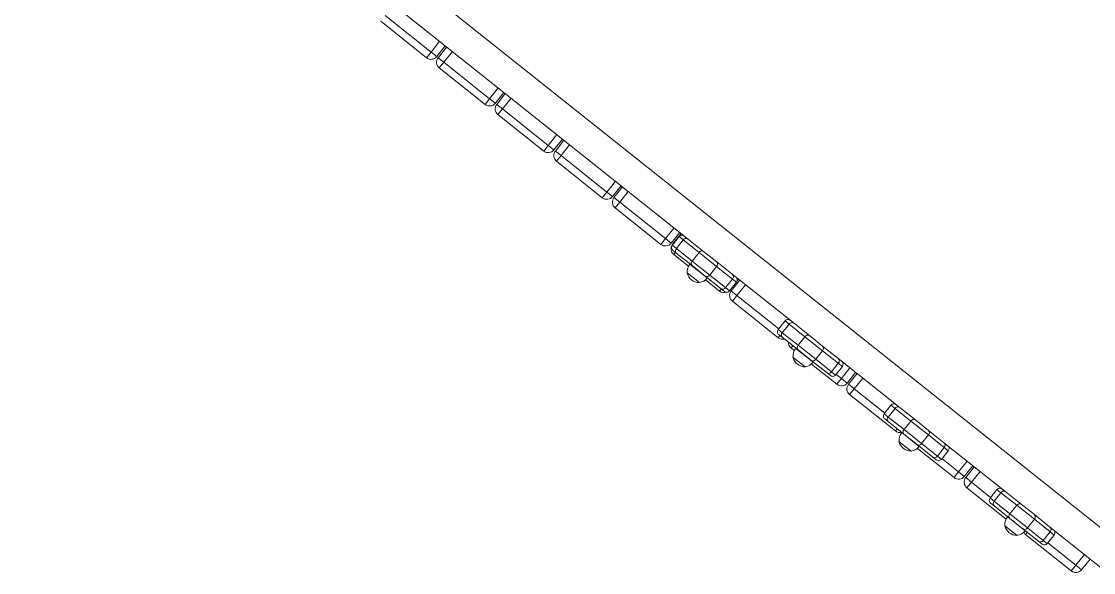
# Model space of a CAD drawing. Header units: millimetres. Extents: x -229914 to 856942, y -268655 to 87212.
# Drawn here: x -141616 to -140151, y 20666 to 21420 of the extents above; entities that cross this region are included whole.
import ezdxf

# ---------------------------------------------------------------- set-up
doc = ezdxf.new("R2010")
doc.units = ezdxf.units.MM

# ---------------------------------------------------------------- blocks, each defined once
blk = doc.blocks.new('Т912NEW')
at = {"color": 7, "linetype": 'Continuous', "lineweight": 15}
for p, q in [((-193.8, -1933.7), (-2085.8, -1933.7)), ((-2085.8, -1976), (-920.6, -1976)), ((-1345.3, -1976), (-1345.3, -1994.8)), ((-1342.9, -1994.8), (-1342.9, -1976)), ((-1242.9, -1976), (-1242.9, -1994.8)), ((-1240.5, -1994.8), (-1240.5, -1976)), ((-1140.5, -1976), (-1140.5, -1994.8)), ((-1138.1, -1994.8), (-1138.1, -1976)), ((-1038.1, -1976), (-1038.1, -1994.8)), ((-1035.7, -1994.8), (-1035.7, -1976)), ((-935.7, -1976), (-935.7, -1994.8)), ((-933.3, -1994.8), (-933.3, -1976)), ((-920.6, -1976), (-894.2, -1976)), ((-894.2, -1976), (-871.3, -1976)), ((-871.3, -1976), (-844.9, -1976)), ((-844.9, -1976), (-735.6, -1976)), ((-833.3, -1976), (-833.3, -1978.8)), ((-830.9, -1994.8), (-830.9, -1976)), ((-735.6, -1976), (-709.2, -1976)), ((-709.2, -1976), (-686.3, -1976)), ((-686.3, -1976), (-659.9, -1976)), ((-659.9, -1976), (-550.6, -1976)), ((-628.5, -1976), (-628.5, -1994.8)), ((-626.1, -1994.8), (-626.1, -1976)), ((-550.6, -1976), (-524.2, -1976)), ((-524.2, -1976), (-501.3, -1976)), ((-501.3, -1976), (-474.9, -1976)), ((-474.9, -1976), (-365.6, -1976)), ((-423.7, -1976), (-423.7, -1994.8)), ((-421.3, -1994.8), (-421.3, -1976)), ((-365.6, -1976), (-339.2, -1976)), ((-339.2, -1976), (-316.3, -1976)), ((-316.3, -1976), (-289.9, -1976)), ((-289.9, -1976), (-193.8, -1976)), ((-218.9, -1976), (-218.9, -1994.8)), ((-925.7, -1981), (-932.8, -1981)), ((-932.8, -1981), (-932.8, -1996)), ((-898.1, -1981), (-925.7, -1981)), ((-925.7, -1981), (-925.7, -1996)), ((-898.1, -1981), (-898.1, -1996)), ((-867.4, -1981), (-898.1, -1981)), ((-867.4, -1981), (-867.4, -1996)), ((-839.8, -1981), (-867.4, -1981)), ((-839.8, -1981), (-839.8, -1996)), ((-832.8, -1981), (-839.8, -1981)), ((-832.8, -1981), (-832.8, -1996)), ((-740.7, -1981), (-747.8, -1981)), ((-747.8, -1981), (-747.8, -1996)), ((-713.1, -1981), (-740.7, -1981)), ((-740.7, -1981), (-740.7, -1996)), ((-682.4, -1981), (-713.1, -1981)), ((-713.1, -1981), (-713.1, -1996)), ((-682.4, -1981), (-682.4, -1996)), ((-654.8, -1981), (-682.4, -1981)), ((-654.8, -1981), (-654.8, -1996)), ((-647.8, -1981), (-654.8, -1981)), ((-647.8, -1981), (-647.8, -1996)), ((-562.8, -1981), (-562.8, -1996)), ((-555.7, -1981), (-562.8, -1981)), ((-528.1, -1981), (-555.7, -1981)), ((-555.7, -1981), (-555.7, -1996)), ((-528.1, -1981), (-528.1, -1996)), ((-497.4, -1981), (-528.1, -1981)), ((-497.4, -1981), (-497.4, -1996)), ((-469.8, -1981), (-497.4, -1981)), ((-469.8, -1981), (-469.8, -1996)), ((-462.8, -1981), (-469.8, -1981)), ((-462.8, -1981), (-462.8, -1996)), ((-377.8, -1981), (-377.8, -1996)), ((-370.7, -1981), (-377.8, -1981)), ((-343.1, -1981), (-370.7, -1981)), ((-370.7, -1981), (-370.7, -1996)), ((-343.1, -1981), (-343.1, -1996)), ((-312.4, -1981), (-343.1, -1981)), ((-312.4, -1981), (-312.4, -1996)), ((-284.8, -1981), (-312.4, -1981)), ((-284.8, -1981), (-284.8, -1996)), ((-277.8, -1981), (-284.8, -1981)), ((-277.8, -1981), (-277.8, -1996)), ((-1435.3, -1994.8), (-1355.3, -1994.8)), ((-1355.3, -2004.8), (-1435.3, -2004.8)), ((-1355.3, -1994.8), (-1345.3, -1994.8)), ((-1355.3, -1994.8), (-1355.3, -2004.8)), ((-1342.9, -1994.8), (-1332.9, -1994.8)), ((-1332.9, -1994.8), (-1252.9, -1994.8)), ((-1332.9, -2004.8), (-1332.9, -1994.8)), ((-1252.9, -2004.8), (-1332.9, -2004.8)), ((-1252.9, -1994.8), (-1242.9, -1994.8)), ((-1252.9, -1994.8), (-1252.9, -2004.8)), ((-1240.5, -1994.8), (-1230.5, -1994.8)), ((-1230.5, -1994.8), (-1150.5, -1994.8)), ((-1230.5, -2004.8), (-1230.5, -1994.8)), ((-1150.5, -2004.8), (-1230.5, -2004.8)), ((-1150.5, -1994.8), (-1140.5, -1994.8)), ((-1150.5, -1994.8), (-1150.5, -2004.8)), ((-1138.1, -1994.8), (-1128.1, -1994.8)), ((-1128.1, -1994.8), (-1048.1, -1994.8)), ((-1128.1, -2004.8), (-1128.1, -1994.8)), ((-1048.1, -2004.8), (-1128.1, -2004.8)), ((-1048.1, -1994.8), (-1038.1, -1994.8)), ((-1048.1, -1994.8), (-1048.1, -2004.8)), ((-1035.7, -1994.8), (-1025.7, -1994.8)), ((-1025.7, -1994.8), (-945.7, -1994.8)), ((-1025.7, -2004.8), (-1025.7, -1994.8)), ((-945.7, -2004.8), (-1025.7, -2004.8)), ((-945.7, -1994.8), (-935.7, -1994.8)), ((-945.7, -1994.8), (-945.7, -2004.8)), ((-932.8, -1996), (-925.7, -1996)), ((-921.9, -2001), (-927.8, -2001)), ((-925.7, -1996), (-898.1, -1996)), ((-897.7, -2004.8), (-923.3, -2004.8)), ((-894.2, -2001), (-921.9, -2001)), ((-898.1, -1996), (-867.4, -1996)), ((-897.9, -2001), (-897.9, -2001.2)), ((-897.9, -2001.2), (-867.6, -2001.2)), ((-871.3, -2001), (-894.2, -2001)), ((-843.6, -2001), (-871.3, -2001)), ((-843.3, -2004.8), (-867.8, -2004.8)), ((-867.6, -2001.2), (-867.6, -2001)), ((-867.4, -1996), (-839.8, -1996)), ((-837.8, -2001), (-843.6, -2001)), ((-839.8, -1996), (-832.8, -1996)), ((-830.9, -1994.8), (-820.9, -1994.8)), ((-820.9, -2004.8), (-820.9, -1994.8)), ((-740.9, -2004.8), (-820.9, -2004.8)), ((-747.8, -1996), (-740.7, -1996)), ((-736.9, -2001), (-742.8, -2001)), ((-740.7, -1996), (-713.1, -1996)), ((-709.2, -2001), (-736.9, -2001)), ((-712.7, -2004.8), (-718.5, -2004.8)), ((-713.1, -1996), (-682.4, -1996)), ((-712.9, -2001), (-712.9, -2001.2)), ((-712.9, -2001.2), (-682.6, -2001.2)), ((-686.3, -2001), (-709.2, -2001)), ((-658.6, -2001), (-686.3, -2001)), ((-638.5, -2004.8), (-682.8, -2004.8)), ((-682.6, -2001.2), (-682.6, -2001)), ((-682.4, -1996), (-654.8, -1996)), ((-652.8, -2001), (-658.6, -2001)), ((-654.8, -1996), (-647.8, -1996)), ((-638.5, -1994.8), (-638.5, -2004.8)), ((-638.5, -1994.8), (-628.5, -1994.8)), ((-626.1, -1994.8), (-616.1, -1994.8)), ((-616.1, -2004.8), (-616.1, -1994.8)), ((-536.1, -2004.8), (-616.1, -2004.8)), ((-562.8, -1996), (-555.7, -1996)), ((-551.9, -2001), (-557.8, -2001)), ((-555.7, -1996), (-528.1, -1996)), ((-524.2, -2001), (-551.9, -2001)), ((-528.1, -1996), (-497.4, -1996)), ((-527.9, -2001), (-527.9, -2001.2)), ((-527.9, -2001.2), (-497.6, -2001.2)), ((-501.3, -2001), (-524.2, -2001)), ((-473.6, -2001), (-501.3, -2001)), ((-433.7, -2004.8), (-497.8, -2004.8)), ((-497.6, -2001.2), (-497.6, -2001)), ((-497.4, -1996), (-469.8, -1996)), ((-467.8, -2001), (-473.6, -2001)), ((-469.8, -1996), (-462.8, -1996)), ((-433.7, -1994.8), (-433.7, -2004.8)), ((-433.7, -1994.8), (-423.7, -1994.8)), ((-421.3, -1994.8), (-411.3, -1994.8)), ((-411.3, -2004.8), (-411.3, -1994.8)), ((-342.7, -2004.8), (-411.3, -2004.8)), ((-377.8, -1996), (-370.7, -1996)), ((-366.9, -2001), (-372.8, -2001)), ((-370.7, -1996), (-343.1, -1996)), ((-339.2, -2001), (-366.9, -2001)), ((-343.1, -1996), (-312.4, -1996)), ((-342.9, -2001), (-342.9, -2001.2)), ((-342.9, -2001.2), (-312.6, -2001.2)), ((-316.3, -2001), (-339.2, -2001)), ((-288.6, -2001), (-316.3, -2001)), ((-312.6, -2001.2), (-312.6, -2001)), ((-312.4, -1996), (-284.8, -1996)), ((-228.9, -2004.8), (-308.9, -2004.8)), ((-282.8, -2001), (-288.6, -2001)), ((-284.8, -1996), (-277.8, -1996)), ((-228.9, -1994.8), (-218.9, -1994.8)), ((-228.9, -1994.8), (-228.9, -2004.8)), ((-893.5, -2012.7), (-893.5, -2013)), ((-893.5, -2013), (-872, -2013)), ((-872, -2013), (-872, -2012.7)), ((-708.5, -2012.7), (-708.5, -2013)), ((-708.5, -2013), (-687, -2013)), ((-687, -2013), (-687, -2012.7)), ((-523.5, -2012.7), (-523.5, -2013)), ((-523.5, -2013), (-502, -2013)), ((-502, -2013), (-502, -2012.7)), ((-338.5, -2012.7), (-338.5, -2013)), ((-338.5, -2013), (-317, -2013)), ((-317, -2013), (-317, -2012.7))]:
    blk.add_line(p, q, dxfattribs=at)
at = {"color": 8, "linetype": 'Continuous', "lineweight": 15}
for p, q in [((-1355.3, -1994.8), (-1355.3, -1976)), ((-1332.9, -1976), (-1332.9, -1994.8)), ((-1252.9, -1994.8), (-1252.9, -1976)), ((-1230.5, -1976), (-1230.5, -1994.8)), ((-1150.5, -1994.8), (-1150.5, -1976)), ((-1128.1, -1976), (-1128.1, -1994.8)), ((-1048.1, -1994.8), (-1048.1, -1976)), ((-1025.7, -1976), (-1025.7, -1994.8)), ((-945.7, -1994.8), (-945.7, -1976)), ((-820.9, -1976), (-820.9, -1994.8)), ((-638.5, -1994.8), (-638.5, -1976)), ((-616.1, -1976), (-616.1, -1994.8)), ((-433.7, -1994.8), (-433.7, -1976)), ((-411.3, -1976), (-411.3, -1994.8)), ((-228.9, -1994.8), (-228.9, -1976)), ((-933.3, -1994.8), (-932.8, -1994.8)), ((-923.3, -2004.8), (-923.3, -2001)), ((-843.3, -2001), (-843.3, -2004.8)), ((-820.9, -1994.8), (-747.8, -1994.8)), ((-740.9, -2001), (-740.9, -2004.8)), ((-718.5, -2004.8), (-718.5, -2001)), ((-647.8, -1994.8), (-638.5, -1994.8)), ((-616.1, -1994.8), (-562.8, -1994.8)), ((-536.1, -2001), (-536.1, -2004.8)), ((-462.8, -1994.8), (-433.7, -1994.8)), ((-411.3, -1994.8), (-377.8, -1994.8)), ((-308.9, -2004.8), (-308.9, -2001)), ((-277.8, -1994.8), (-228.9, -1994.8))]:
    blk.add_line(p, q, dxfattribs=at)
at = {"color": 7, "linetype": 'Continuous', "lineweight": 15}
for centre, radius, start, end in [((-927.8, -1981), 5, 90, 180), ((-921.2, -1980.5), 4.53, 98.5542, 186.5353), ((-893.6, -1980.5), 4.53, 98.5542, 186.5353), ((-871.9, -1980.5), 4.53, 353.4647, 81.4458), ((-844.3, -1980.5), 4.53, 353.4647, 81.4458), ((-837.8, -1981), 5, 360, 90), ((-742.8, -1981), 5, 90, 180), ((-736.2, -1980.5), 4.53, 98.5542, 186.5353), ((-708.6, -1980.5), 4.53, 98.5542, 186.5353), ((-686.9, -1980.5), 4.53, 353.4647, 81.4458), ((-659.3, -1980.5), 4.53, 353.4579, 81.4527), ((-652.8, -1981), 5, 360, 90), ((-557.8, -1981), 5, 90, 180), ((-551.2, -1980.5), 4.53, 98.5542, 186.5353), ((-523.6, -1980.5), 4.53, 98.5486, 186.5478), ((-501.9, -1980.5), 4.53, 353.4579, 81.4527), ((-474.3, -1980.5), 4.53, 353.456, 81.4477), ((-467.8, -1981), 5, 360, 90), ((-372.8, -1981), 5, 90, 180), ((-366.2, -1980.5), 4.53, 98.5542, 186.5353), ((-338.6, -1980.5), 4.53, 98.5486, 186.5478), ((-316.9, -1980.5), 4.53, 353.4586, 81.445), ((-289.3, -1980.5), 4.53, 353.4522, 81.4514), ((-282.8, -1981), 5, 360, 90), ((-1355.3, -1994.8), 10, 270, 0), ((-1332.9, -1994.8), 10, 180, 270), ((-1252.9, -1994.8), 10, 270, 0), ((-1230.5, -1994.8), 10, 180, 270), ((-1150.5, -1994.8), 10, 270, 0), ((-1128.1, -1994.8), 10, 180, 270), ((-1048.1, -1994.8), 10, 270, 0), ((-1025.7, -1994.8), 10, 180, 270), ((-945.7, -1994.8), 10, 270, 0), ((-923.3, -1994.8), 10, 180, 270), ((-927.8, -1996), 5, 180, 270), ((-921.2, -1996.5), 4.53, 173.4644, 261.4462), ((-893.6, -1996.5), 4.53, 173.4644, 261.4462), ((-882.7, -2002), 15.2, 176.9847, 225.0442), ((-882.8, -2002), 15.2, 314.9558, 3.0153), ((-871.9, -1996.5), 4.53, 278.5538, 6.5356), ((-844.3, -1996.5), 4.53, 278.5538, 6.5356), ((-843.3, -1994.8), 10, 270, 329.6917), ((-837.8, -1996), 5, 270, 360), ((-820.9, -1994.8), 10, 180, 270), ((-742.8, -1996), 5, 180, 270), ((-740.9, -1994.8), 10, 270, 322.0481), ((-736.2, -1996.5), 4.53, 173.4644, 261.4462), ((-718.5, -1994.8), 10, 217.9519, 270), ((-708.6, -1996.5), 4.53, 173.4644, 261.4462), ((-697.7, -2002), 15.2, 176.9847, 225.0442), ((-697.8, -2002), 15.2, 314.9558, 3.0153), ((-686.9, -1996.5), 4.53, 278.5538, 6.5356), ((-659.3, -1996.5), 4.53, 278.547, 6.5425), ((-652.8, -1996), 5, 270, 360), ((-638.5, -1994.8), 10, 270, 0), ((-616.1, -1994.8), 10, 180, 270), ((-557.8, -1996), 5, 180, 270), ((-551.2, -1996.5), 4.53, 173.4644, 261.4462), ((-536.1, -1994.8), 10, 270, 322.0481), ((-523.6, -1996.5), 4.53, 173.4519, 261.4518), ((-512.7, -2002), 15.2, 176.9847, 225.0442), ((-512.8, -2002), 15.2, 314.9558, 3.0153), ((-501.9, -1996.5), 4.53, 278.547, 6.5425), ((-474.3, -1996.5), 4.53, 278.552, 6.5444), ((-467.8, -1996), 5, 270, 360), ((-433.7, -1994.8), 10, 270, 0), ((-411.3, -1994.8), 10, 180, 270), ((-372.8, -1996), 5, 180, 270), ((-366.2, -1996.5), 4.53, 173.4644, 261.4462), ((-338.6, -1996.5), 4.53, 173.4519, 261.4518), ((-327.7, -2002), 15.2, 176.9847, 225.0442), ((-327.8, -2002), 15.2, 314.9558, 3.0153), ((-316.9, -1996.5), 4.53, 278.5546, 6.5417), ((-308.9, -1994.8), 10, 247.4352, 270), ((-289.3, -1996.5), 4.53, 278.5482, 6.5481), ((-282.8, -1996), 5, 270, 360), ((-228.9, -1994.8), 10, 270, 0), ((-882.8, -1999.2), 17.5, 232.1, 270), ((-882.8, -1999.2), 17.5, 270, 307.9), ((-697.8, -1999.2), 17.5, 232.1, 270), ((-697.8, -1999.2), 17.5, 270, 307.9), ((-512.8, -1999.2), 17.5, 232.1, 270), ((-512.8, -1999.2), 17.5, 270, 307.9), ((-327.8, -1999.2), 17.5, 232.1, 270), ((-327.8, -1999.2), 17.5, 270, 307.9)]:
    blk.add_arc(centre, radius, start, end, dxfattribs=at)

msp = doc.modelspace()

# ---------------------------------------------------------------- block references
at = {"rotation": 321.4676820499667}
msp.add_blockref('Т912NEW', (-138753.82306, 22094.20638), dxfattribs=at)

doc.saveas('drawing.dxf')
